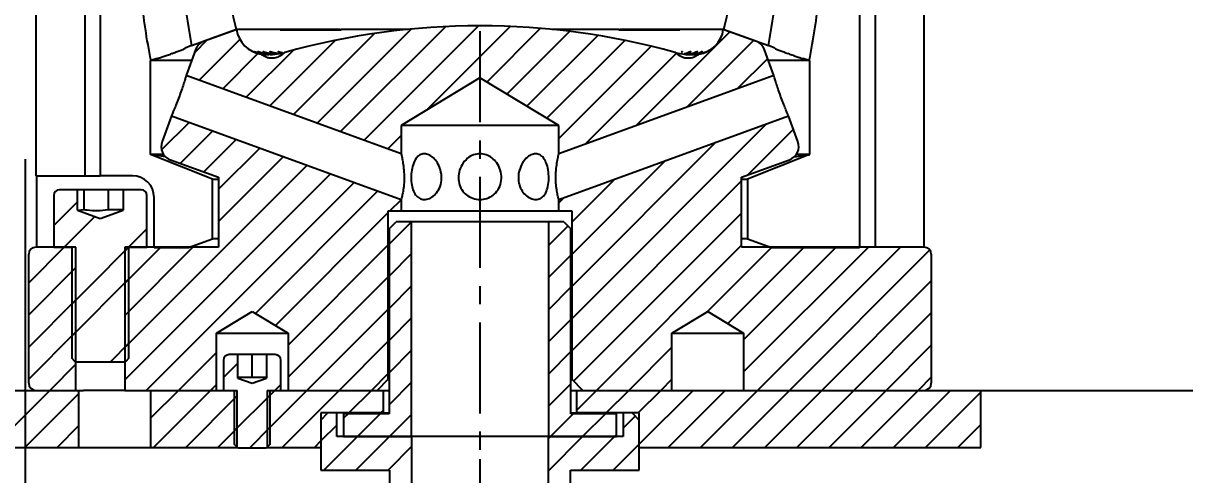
# Model space of a CAD drawing. Header units: millimetres. Extents: x 8 to 832, y 8 to 586.
# Drawn here: x 583.5 to 745.7, y 120.2 to 183.3 of the extents above; entities that cross this region are included whole.
import ezdxf

# ---------------------------------------------------------------- set-up
doc = ezdxf.new("R2010")
doc.units = ezdxf.units.MM
doc.linetypes.add('CENTERX2', pattern=[20.32, 12.7, -2.54, 2.54, -2.54])
for name, color, linetype in [('CENTERLINE', 4, 'CENTERX2'), ('DIMENSIONS', 2, 'Continuous'), ('HATCH', 3, 'Continuous')]:
    doc.layers.add(name, color=color, linetype=linetype)
doc.layers.add('OUTLINE', color=7, linetype='Continuous', lineweight=25)
doc.styles.add('SLDTEXTSTYLE0', font='TXT', dxfattribs={"width": 0.75})
doc.dimstyles.new('SLDDIMSTYLE0', dxfattribs={"dimtxt": 3.5, "dimasz": 2, "dimexe": 0, "dimexo": 0.0625, "dimgap": 0.875, "dimtad": 1, "dimrnd": 1e-09, "dimzin": 12, "dimdsep": 46, "dimtxsty": 'SLDTEXTSTYLE0', "dimsah": 1, "dimcen": 0.09, "dimadec": 0, "dimazin": 3, "dimtfac": 1, "dimtofl": 0, "dimtmove": 0, "dimatfit": 3, "dimfxl": 0, "dimfrac": 2, "dimtolj": 1, "dimtzin": 12, "dimarcsym": 0})

# ---------------------------------------------------------------- blocks, each defined once
blk = doc.blocks.new('SW_HATCH_0')
at = {"layer": 'HATCH', "color": 0}
for p, q in [((426.56, -22.45), (415.25, -33.76)), ((431.67, -21.83), (418.55, -34.96)), ((436.51, -21.48), (421.84, -36.15)), ((441.11, -21.37), (425.13, -37.35)), ((445.52, -21.46), (433.82, -33.16)), ((449.74, -21.72), (442.24, -29.22)), ((453.81, -22.15), (445.04, -30.91)), ((476.2, -22.21), (463.1, -35.3)), ((403.18, -23.38), (401.44, -25.13)), ((407.78, -23.27), (402.09, -28.97)), ((421.12, -23.4), (411.96, -32.56)), ((457.73, -22.71), (447.85, -32.59)), ((461.52, -23.41), (450.65, -34.28)), ((465.19, -24.23), (452.3, -37.12)), ((479.49, -23.41), (470.16, -32.73)), ((410.3, -25.24), (405.38, -30.16)), ((415.25, -24.78), (408.67, -31.36)), ((468.7, -25.22), (456.04, -37.87)), ((481.46, -25.93), (477.22, -30.16)), ((400.7, -34.85), (396.86, -38.69)), ((481.3, -35.06), (454.15, -62.21)), ((403.99, -36.04), (399.45, -40.58)), ((407.28, -37.24), (402.74, -41.78)), ((430.3, -36.67), (428.42, -38.55)), ((485.05, -35.8), (478.63, -42.23)), ((410.57, -38.44), (404.77, -44.24)), ((474.24, -37.63), (454.15, -57.72)), ((413.86, -39.64), (404.77, -48.73)), ((467.18, -40.2), (454.15, -53.23)), ((417.16, -40.84), (391.7, -66.29)), ((420.45, -42.03), (391.7, -70.78)), ((423.74, -43.23), (394.7, -72.27)), ((460.12, -42.77), (454.15, -48.74)), ((477.82, -43.03), (454.15, -66.7)), ((427.03, -44.43), (409.94, -61.53)), ((453.06, -45.34), (452.3, -46.1)), ((385.12, -45.93), (381.8, -49.25)), ((430.3, -45.65), (428.68, -47.27)), ((387.55, -48), (383.27, -52.27)), ((428.45, -47.5), (412.74, -63.21)), ((477.82, -47.52), (454.36, -70.98)), ((394.8, -49.72), (384.3, -60.22)), ((431.72, -48.72), (428.6, -51.84)), ((453.59, -49.31), (450.85, -52.04)), ((383.27, -52.27), (378.3, -57.24)), ((401.23, -52.27), (391.7, -61.8)), ((396.74, -52.27), (391.7, -57.31)), ((392.25, -52.27), (391.7, -52.82)), ((428.45, -51.99), (414.5, -65.94)), ((431.75, -53.18), (428.6, -56.33)), ((454, -53.38), (450.85, -56.53)), ((477.82, -52.01), (457.57, -72.27)), ((482.06, -52.27), (473, -61.32)), ((486.55, -52.27), (475.88, -62.94)), ((495.53, -52.27), (478.1, -69.7)), ((491.04, -52.27), (478.1, -65.21)), ((500.02, -52.27), (480.02, -72.27)), ((504.1, -52.67), (484.51, -72.27)), ((384.9, -55.13), (378.3, -61.73)), ((392.3, -56.71), (384.3, -64.71)), ((428.45, -56.48), (414.5, -70.43)), ((431.75, -57.67), (428.6, -60.82)), ((454, -57.87), (450.85, -61.02)), ((504.3, -56.97), (489, -72.27)), ((384.9, -59.62), (378.3, -66.22)), ((428.45, -60.97), (417.15, -72.27)), ((504.3, -61.46), (493.49, -72.27)), ((431.75, -62.16), (428.6, -65.31)), ((454, -62.36), (450.85, -65.51)), ((384.9, -64.11), (378.3, -70.71)), ((392.3, -65.69), (389.72, -68.27)), ((428.45, -65.46), (421.65, -72.27)), ((468.1, -66.23), (462.06, -72.27)), ((504.3, -65.95), (497.98, -72.27)), ((404.5, -66.96), (399.19, -72.27)), ((431.75, -66.65), (428.6, -69.8)), ((454, -66.85), (450.85, -70)), ((384.9, -68.6), (381.23, -72.27)), ((407.5, -68.45), (405.5, -70.45)), ((428.45, -69.95), (426.14, -72.27)), ((431.75, -71.14), (428.6, -74.29)), ((454, -71.34), (450.85, -74.49)), ((468.1, -70.72), (466.55, -72.27)), ((504.3, -70.44), (502.47, -72.27)), ((381.23, -72.27), (373.28, -80.22)), ((385.3, -72.69), (377.77, -80.22)), ((399.19, -72.27), (395.3, -76.16)), ((403.68, -72.27), (395.73, -80.22)), ((404.5, -71.45), (403.68, -72.27)), ((412, -72.93), (407, -77.93)), ((412.66, -72.27), (411.6, -73.33)), ((417.15, -72.27), (411.6, -77.82)), ((413.5, -71.43), (412.66, -72.27)), ((421.65, -72.27), (413.7, -80.22)), ((426.14, -72.27), (422.99, -75.42)), ((457.57, -72.27), (454.8, -75.04)), ((462.06, -72.27), (458.91, -75.42)), ((466.55, -72.27), (463.4, -75.42)), ((471.04, -72.27), (463.52, -79.78)), ((475.53, -72.27), (467.58, -80.22)), ((480.02, -72.27), (472.07, -80.22)), ((484.51, -72.27), (476.56, -80.22)), ((489, -72.27), (481.05, -80.22)), ((493.49, -72.27), (485.54, -80.22)), ((497.98, -72.27), (490.03, -80.22)), ((502.47, -72.27), (494.52, -80.22)), ((506.96, -72.27), (499.01, -80.22)), ((511.2, -72.52), (503.5, -80.22)), ((407.4, -73.04), (400.22, -80.22)), ((422.89, -75.52), (422.25, -76.15)), ((427.38, -75.52), (424.18, -78.72)), ((427.8, -75.09), (427.48, -75.42)), ((431.75, -75.63), (428.67, -78.72)), ((454.32, -75.52), (451.12, -78.72)), ((458.81, -75.52), (455.61, -78.72)), ((462.96, -75.85), (461.3, -77.52)), ((385.3, -77.18), (382.26, -80.22)), ((407.4, -77.53), (404.71, -80.22)), ((412, -77.42), (409.15, -80.27)), ((421.3, -77.1), (419.07, -79.33)), ((511.2, -77.01), (507.99, -80.22)), ((419.07, -79.33), (418.19, -80.22)), ((424.18, -78.72), (419.48, -83.42)), ((428.67, -78.72), (423.97, -83.42)), ((451.12, -78.72), (450.8, -79.04)), ((455.61, -78.72), (450.8, -83.53)), ((460.1, -78.72), (455.4, -83.42)), ((460.35, -78.47), (460.1, -78.72)), ((431.8, -80.07), (428.46, -83.42)), ((463.52, -79.78), (459.89, -83.42))]:
    blk.add_line(p, q, dxfattribs=at)
blk = doc.blocks.new('_D_5')
at = {"layer": 'DIMENSIONS'}
for p, q in [((716.11, 323.11), (762.87, 323.11)), ((760.87, 132.01), (760.87, 323.11)), ((710.27, 132.01), (762.87, 132.01))]:
    blk.add_line(p, q, dxfattribs=at)
for points in [[(760.87, 323.11), (760.37, 321.11), (761.37, 321.11)], [(760.87, 132.01), (761.37, 134.01), (760.37, 134.01)]]:
    blk.add_solid(points, dxfattribs=at)
at = {"layer": 'DIMENSIONS', "char_height": 3.5, "attachment_point": 1, "rotation": 90, "style": 'SLDTEXTSTYLE0'}
for s, insert in [('max 303', (750.8, 218.53)), ('191,11', (756.35, 220.45))]:
    blk.add_mtext(s, dxfattribs=dict(at, insert=insert))
blk = doc.blocks.new('_D_12')
at = {"layer": 'DIMENSIONS'}
for p, q in [((583.77, 164.3), (583.77, 92.08)), ((520.27, 119.52), (520.27, 92.08)), ((520.27, 94.08), (583.77, 94.08))]:
    blk.add_line(p, q, dxfattribs=at)
for points in [[(520.27, 94.08), (522.27, 93.58), (522.27, 94.58)], [(583.77, 94.08), (581.77, 94.58), (581.77, 93.58)]]:
    blk.add_solid(points, dxfattribs=at)
at = {"layer": 'DIMENSIONS', "insert": (547.5, 98.59), "char_height": 3.5, "attachment_point": 1, "style": 'SLDTEXTSTYLE0'}
blk.add_mtext('63,5', dxfattribs=at)
blk = doc.blocks.new('_D_13')
at = {"layer": 'DIMENSIONS'}
for p, q in [((583.77, 148.12), (583.77, 92.08)), ((647.27, 122.41), (647.27, 92.08)), ((647.27, 94.08), (583.77, 94.08))]:
    blk.add_line(p, q, dxfattribs=at)
for points in [[(583.77, 94.08), (585.77, 93.58), (585.77, 94.58)], [(647.27, 94.08), (645.27, 94.58), (645.27, 93.58)]]:
    blk.add_solid(points, dxfattribs=at)
at = {"layer": 'DIMENSIONS', "insert": (611, 98.59), "char_height": 3.5, "attachment_point": 1, "style": 'SLDTEXTSTYLE0'}
blk.add_mtext('63,5', dxfattribs=at)

msp = doc.modelspace()

# ---------------------------------------------------------------- linework, layer by layer
at = {"layer": 'CENTERLINE'}
msp.add_line((647.272, 466.611), (647.272, 109.712), dxfattribs=at)
at = {"layer": 'OUTLINE'}
for p, q in [((585.297, 161.956), (585.297, 408.812)), ((709.247, 408.812), (709.247, 152.006)), ((592.089, 211.956), (592.089, 161.956)), ((702.456, 211.956), (702.456, 152.006)), ((594.272, 186.956), (594.272, 161.956)), ((700.272, 186.956), (700.272, 151.956)), ((607.01, 180.133), (613.254, 182.406)), ((613.304, 182.406), (608.751, 180.749)), ((613.304, 182.406), (613.254, 182.406)), ((619.388, 182.406), (613.304, 182.406)), ((619.388, 182.406), (619.393, 182.355)), ((627.8, 182.406), (619.388, 182.406)), ((619.393, 182.355), (627.878, 182.355)), ((627.878, 182.355), (627.873, 182.406)), ((637.229, 182.406), (627.873, 182.406)), ((666.672, 182.406), (657.316, 182.406)), ((666.672, 182.406), (666.667, 182.355)), ((666.667, 182.355), (675.152, 182.355)), ((675.157, 182.406), (666.753, 182.406)), ((675.152, 182.355), (675.157, 182.406)), ((681.241, 182.406), (675.157, 182.406)), ((685.794, 180.749), (681.241, 182.406)), ((681.291, 182.406), (681.241, 182.406)), ((681.291, 182.406), (687.535, 180.133)), ((607.01, 180.133), (606.123, 179.756)), ((688.422, 179.756), (687.535, 180.133)), ((604.295, 179.04), (604.056, 178.953)), ((607.556, 179.553), (606.25, 175.967)), ((616.731, 179.166), (617.475, 179.028)), ((617.276, 178.906), (617.653, 178.906)), ((617.49, 179.166), (618.321, 179.026)), ((617.983, 178.906), (617.642, 178.928)), ((618.26, 178.406), (618.422, 178.419)), ((618.271, 178.406), (618.26, 178.406)), ((618.29, 178.906), (619.934, 179.127)), ((618.475, 179.166), (619.138, 179.067)), ((619.934, 179.127), (619.941, 179.13)), ((674.525, 179.164), (674.648, 179.13)), ((674.648, 179.13), (675.824, 178.922)), ((675.824, 178.922), (675.988, 178.912)), ((675.988, 178.912), (676.256, 178.906)), ((677.244, 178.906), (677.764, 178.94)), ((677.383, 179.156), (677.673, 179.374)), ((678.681, 179.166), (677.841, 178.946)), ((678.109, 179.186), (678.347, 179.352)), ((688.294, 175.967), (686.989, 179.553)), ((690.488, 178.953), (690.25, 179.04)), ((601.272, 178.045), (601.305, 178.057)), ((607.007, 178.045), (601.272, 178.045)), ((601.272, 164.925), (601.272, 178.045)), ((602.21, 178.336), (601.305, 178.057)), ((693.272, 178.045), (687.538, 178.045)), ((693.24, 178.057), (692.335, 178.336)), ((693.24, 178.057), (693.272, 178.045)), ((693.272, 178.045), (693.272, 164.925)), ((636.272, 165.04), (606.25, 175.967)), ((647.272, 175.615), (636.272, 169.006)), ((658.272, 169.006), (647.272, 175.615)), ((688.294, 175.967), (658.272, 165.04)), ((604.198, 170.329), (602.893, 166.743)), ((604.198, 170.329), (636.272, 158.655)), ((658.272, 158.655), (690.346, 170.329)), ((691.652, 166.743), (690.346, 170.329)), ((636.272, 169.006), (636.272, 165.04)), ((658.272, 169.006), (636.272, 169.006)), ((658.272, 165.04), (658.272, 169.006)), ((603.125, 164.925), (601.272, 164.925)), ((609.922, 161.486), (601.272, 164.925)), ((604.088, 164.179), (610.747, 161.756)), ((683.797, 161.756), (690.456, 164.179)), ((693.272, 164.925), (684.622, 161.486)), ((693.272, 164.925), (691.42, 164.925)), ((585.297, 161.956), (592.089, 161.956)), ((585.345, 161.956), (585.345, 152.006)), ((592.089, 161.956), (594.272, 161.956)), ((598.772, 161.956), (594.272, 161.956)), ((609.922, 161.486), (610.747, 161.486)), ((609.922, 153.164), (609.922, 161.486)), ((610.747, 161.756), (610.747, 152.006)), ((683.797, 152.006), (683.797, 161.756)), ((683.797, 161.486), (684.622, 161.486)), ((684.622, 161.486), (684.622, 153.164)), ((587.772, 159.206), (587.772, 152.006)), ((591.097, 160.006), (588.572, 160.006)), ((591.097, 157.161), (591.097, 160.006)), ((592.006, 160.006), (591.097, 160.006)), ((592.006, 157.266), (592.006, 160.006)), ((595.408, 160.006), (592.006, 160.006)), ((595.408, 157.266), (595.408, 160.006)), ((597.448, 160.006), (595.408, 160.006)), ((597.448, 160.006), (597.448, 157.161)), ((599.972, 160.006), (597.448, 160.006)), ((600.772, 152.006), (600.772, 159.206)), ((601.772, 151.956), (601.772, 158.956)), ((636.272, 158.655), (636.272, 157.006)), ((658.272, 157.006), (658.272, 158.655)), ((591.097, 157.161), (592.006, 157.266)), ((591.097, 157.161), (594.272, 156.006)), ((594.272, 156.006), (597.448, 157.161)), ((595.408, 157.266), (597.448, 157.266)), ((634.422, 157.006), (634.422, 133.506)), ((636.272, 157.006), (634.422, 157.006)), ((658.272, 157.006), (636.272, 157.006)), ((660.122, 157.006), (658.272, 157.006)), ((660.122, 133.506), (660.122, 157.006)), ((634.572, 154.556), (635.572, 155.556)), ((634.572, 154.556), (634.572, 128.756)), ((637.722, 155.556), (635.572, 155.556)), ((637.722, 125.556), (637.722, 155.556)), ((656.822, 155.556), (637.722, 155.556)), ((656.822, 155.556), (656.822, 125.556)), ((658.972, 155.556), (656.822, 155.556)), ((658.972, 155.556), (659.972, 154.556)), ((659.972, 128.756), (659.972, 154.556)), ((606.601, 151.956), (609.922, 153.164)), ((684.622, 153.164), (687.944, 151.956)), ((584.272, 133.006), (584.272, 151.006)), ((590.872, 152.006), (585.272, 152.006)), ((587.772, 152.006), (590.272, 152.006)), ((590.272, 152.006), (590.272, 136.506)), ((590.872, 132.006), (590.872, 152.006)), ((597.672, 152.006), (597.672, 132.006)), ((610.747, 152.006), (597.672, 152.006)), ((598.272, 152.006), (600.772, 152.006)), ((598.272, 136.506), (598.272, 152.006)), ((601.772, 151.956), (606.601, 151.956)), ((709.272, 152.006), (683.797, 152.006)), ((687.944, 151.956), (700.272, 151.956)), ((710.272, 151.006), (710.272, 133.006)), ((610.472, 140.006), (615.472, 143.01)), ((615.472, 143.01), (620.472, 140.006)), ((674.072, 140.006), (679.072, 143.01)), ((679.072, 143.01), (684.072, 140.006)), ((610.472, 132.006), (610.472, 140.006)), ((610.472, 140.006), (620.472, 140.006)), ((620.472, 140.006), (620.472, 132.006)), ((674.072, 132.006), (674.072, 140.006)), ((674.072, 140.006), (684.072, 140.006)), ((684.072, 140.006), (684.072, 132.006)), ((590.772, 136.006), (590.272, 136.506)), ((598.272, 136.506), (597.772, 136.006)), ((611.472, 136.206), (611.472, 132.006)), ((613.472, 137.006), (612.272, 137.006)), ((613.472, 133.734), (613.472, 137.006)), ((615.472, 137.006), (613.472, 137.006)), ((615.472, 133.846), (615.472, 137.006)), ((617.472, 137.006), (615.472, 137.006)), ((617.472, 137.006), (617.472, 133.734)), ((618.672, 137.006), (617.472, 137.006)), ((619.472, 132.006), (619.472, 136.206)), ((590.772, 136.006), (597.772, 136.006)), ((613.472, 133.846), (615.472, 133.846)), ((613.472, 133.734), (615.472, 133.006)), ((615.472, 133.846), (617.472, 133.846)), ((615.472, 133.006), (617.472, 133.734)), ((634.422, 133.506), (632.922, 132.006)), ((634.422, 133.506), (634.572, 133.506)), ((659.972, 133.506), (660.122, 133.506)), ((661.622, 132.006), (660.122, 133.506)), ((576.272, 132.006), (591.272, 132.006)), ((585.272, 132.006), (590.872, 132.006)), ((591.272, 124.056), (591.272, 132.006)), ((591.272, 132.006), (591.912, 132.006)), ((597.672, 132.006), (591.912, 132.006)), ((597.672, 132.006), (610.472, 132.006)), ((601.272, 132.006), (601.272, 124.056)), ((601.272, 132.006), (613.372, 132.006)), ((611.472, 132.006), (612.972, 132.006)), ((612.972, 132.006), (612.972, 124.506)), ((613.372, 124.056), (613.372, 132.006)), ((617.572, 132.006), (617.572, 124.056)), ((617.572, 132.006), (633.772, 132.006)), ((617.972, 132.006), (619.472, 132.006)), ((617.972, 124.506), (617.972, 132.006)), ((620.472, 132.006), (632.922, 132.006)), ((633.772, 132.006), (633.772, 128.856)), ((633.772, 132.006), (634.572, 132.006)), ((659.972, 132.006), (660.772, 132.006)), ((660.772, 128.856), (660.772, 132.006)), ((660.772, 132.006), (717.172, 132.006)), ((661.622, 132.006), (674.072, 132.006)), ((684.072, 132.006), (709.272, 132.006)), ((717.172, 124.056), (717.172, 132.006)), ((625.047, 127.856), (626.047, 128.856)), ((625.047, 128.856), (625.047, 124.056)), ((633.772, 128.856), (625.047, 128.856)), ((627.272, 128.856), (626.047, 128.856)), ((627.272, 125.556), (627.272, 128.856)), ((628.222, 128.756), (628.222, 125.556)), ((634.572, 128.756), (628.222, 128.756)), ((633.772, 128.856), (634.572, 128.856)), ((659.972, 128.856), (660.772, 128.856)), ((666.322, 128.756), (659.972, 128.756)), ((669.497, 128.856), (660.772, 128.856)), ((666.322, 125.556), (666.322, 128.756)), ((667.272, 128.856), (667.272, 125.556)), ((668.497, 128.856), (667.272, 128.856)), ((668.497, 128.856), (669.497, 127.856)), ((669.497, 124.056), (669.497, 128.856)), ((625.047, 127.856), (625.047, 120.856)), ((669.497, 120.856), (669.497, 127.856)), ((637.772, 125.556), (627.272, 125.556)), ((628.222, 125.556), (637.722, 125.556)), ((637.772, 104.856), (637.772, 125.556)), ((656.772, 125.556), (637.772, 125.556)), ((656.772, 125.556), (656.772, 104.856)), ((667.272, 125.556), (656.772, 125.556)), ((656.822, 125.556), (666.322, 125.556)), ((576.272, 124.056), (591.272, 124.056)), ((591.272, 124.056), (601.272, 124.056)), ((601.272, 124.056), (613.372, 124.056)), ((613.472, 124.006), (612.972, 124.506)), ((613.422, 124.056), (613.372, 124.056)), ((613.472, 124.006), (617.472, 124.006)), ((617.972, 124.506), (617.472, 124.006)), ((617.572, 124.056), (617.522, 124.056)), ((617.572, 124.056), (625.047, 124.056)), ((669.497, 124.056), (717.172, 124.056)), ((625.047, 120.856), (634.622, 120.856)), ((634.622, 120.856), (634.622, 108.588)), ((659.922, 108.588), (659.922, 120.856)), ((659.922, 120.856), (669.497, 120.856))]:
    msp.add_line(p, q, dxfattribs=at)
at = {"layer": 'OUTLINE', "flags": 128}
for points in [[(617.527, 179.09), (617.217, 179.188), (617.133, 179.229), (617.065, 179.269), (617.044, 179.286), (617.041, 179.296), (617.056, 179.296), (617.104, 179.286), (617.273, 179.234), (617.49, 179.166), (617.49, 179.166)], [(618.553, 179.051), (618.22, 179.155), (618.069, 179.228), (618.02, 179.259), (617.992, 179.285), (617.992, 179.295), (618.01, 179.297), (618.058, 179.288), (618.182, 179.254), (618.475, 179.166), (618.475, 179.166)], [(675.754, 179.011), (675.873, 179.037), (676.17, 179.135), (676.39, 179.22), (676.472, 179.252), (676.55, 179.28), (676.594, 179.292), (676.624, 179.297), (676.643, 179.292), (676.638, 179.268), (676.519, 179.166), (676.519, 179.166)], [(677.25, 178.975), (677.316, 178.987), (677.855, 179.143), (678.125, 179.246), (678.192, 179.273), (678.236, 179.289), (678.265, 179.297), (678.275, 179.295), (678.26, 179.277), (678.124, 179.193), (678.068, 179.166), (678.068, 179.166)], [(610.747, 153.185), (610.32, 153.174), (609.922, 153.164), (609.922, 153.164), (609.922, 153.164)]]:
    msp.add_lwpolyline(points, dxfattribs=at)
at = {"layer": 'OUTLINE'}
for centre, radius, start, end in [((683.565, 194.906), 83.968, 185.43283, 191.57542), ((683.565, 194.906), 77.968, 185.85232, 190.92183), ((659.597, 194.906), 48, 189.53354, 195.09479), ((634.947, 194.906), 48, 344.90521, 350.46646), ((610.979, 194.906), 77.968, 349.07817, 354.14768), ((610.979, 194.906), 83.968, 348.42458, 354.56717), ((617.272, 182.906), 4, 187.18076, 261.83255), ((647.272, 81.779), 101.126, 74.36594, 105.63406), ((677.273, 182.906), 4, 278.16745, 352.81924), ((609.435, 178.869), 2, 110, 160), ((685.11, 178.869), 2, 20, 70), ((604.772, 166.059), 2, 160, 250), ((689.772, 166.059), 2, 290, 20), ((598.772, 158.956), 3, 0, 90), ((588.572, 159.206), 0.8, 90, 180), ((599.972, 159.206), 0.8, 0, 90), ((585.272, 151.006), 1, 90, 180), ((709.272, 151.006), 1, 0, 90), ((612.272, 136.206), 0.8, 90, 180), ((618.672, 136.206), 0.8, 0, 90), ((585.272, 133.006), 1, 180, 270), ((709.272, 133.006), 1, 270, 360)]:
    msp.add_arc(centre, radius, start, end, dxfattribs=at)
for centre, major_axis, ratio, start_param, end_param in [((621.638, 183.406), (7.636, 0), 0.7651449, 4.0098937, 4.0955316), ((618.229, 179.206), (-1.6, 0), 0.5, 1.4658884, 1.5973368), ((614.659, 183.406), (-7.711, 0), 0.7651449, 2.2063514, 2.3394395), ((679.886, 183.406), (7.711, 0), 0.7651449, 3.9437458, 4.0768339), ((676.316, 179.206), (1.6, 0), 0.5, 4.6858485, 4.8172969), ((672.907, 183.406), (-7.636, 0), 0.7651449, 2.1876537, 2.2732916)]:
    msp.add_ellipse(centre, major_axis=major_axis, ratio=ratio, start_param=start_param, end_param=end_param, dxfattribs=at)
for points, knots in [([(602.21, 178.336), (602.286, 178.358), (602.439, 178.4), (602.901, 178.55), (603.458, 178.739), (603.863, 178.884), (604.056, 178.953)], [0, 0, 0, 0, 0.2548175, 0.5096713, 0.7657099, 1, 1, 1, 1]), ([(604.295, 179.04), (604.321, 179.049), (604.562, 179.136), (605.017, 179.305), (605.571, 179.52), (605.952, 179.677), (606.073, 179.732), (606.123, 179.756)], [0, 0, 0, 0, 0.0317342, 0.2917487, 0.553202, 0.8139782, 1, 1, 1, 1]), ([(615.584, 179.295), (615.583, 179.296), (615.58, 179.298), (615.61, 179.286), (615.713, 179.242), (615.833, 179.196), (615.915, 179.166)], [0, 0, 0, 0, 0.0589534, 0.1933347, 0.454841, 1, 1, 1, 1]), ([(615.838, 179.29), (615.835, 179.292), (615.827, 179.298), (615.837, 179.297), (615.888, 179.281), (616.017, 179.23), (616.14, 179.188), (616.204, 179.166)], [0, 0, 0, 0, 0.0545759, 0.1379027, 0.2742725, 0.6218504, 1, 1, 1, 1]), ([(615.915, 179.166), (616.257, 179.065), (616.74, 178.924), (617.275, 178.91), (617.43, 178.906)], [0, 0, 0, 0, 0.710688, 1, 1, 1, 1]), ([(616.204, 179.166), (616.593, 179.06), (617.109, 178.921), (617.672, 178.909), (617.811, 178.906)], [0, 0, 0, 0, 0.754087, 1, 1, 1, 1]), ([(616.534, 179.181), (616.5, 179.196), (616.432, 179.225), (616.36, 179.263), (616.323, 179.287), (616.315, 179.297), (616.329, 179.298), (616.389, 179.281), (616.528, 179.232), (616.66, 179.189), (616.731, 179.166)], [0, 0, 0, 0, 0.1220611, 0.2450681, 0.3067503, 0.3689072, 0.4244926, 0.513912, 0.7388287, 1, 1, 1, 1]), ([(616.704, 178.946), (616.732, 178.942), (616.918, 178.917), (617.112, 178.911), (617.276, 178.906)], [0, 0, 0, 0, 0.1538504, 1, 1, 1, 1]), ([(617.22, 178.64), (617.35, 178.58), (617.617, 178.456), (617.91, 178.426), (618.061, 178.41)], [0, 0, 0, 0, 0.4830676, 1, 1, 1, 1]), ([(617.637, 178.998), (617.781, 178.962), (617.975, 178.914), (618.184, 178.912), (618.238, 178.911)], [0, 0, 0, 0, 0.7445953, 1, 1, 1, 1]), ([(617.992, 178.906), (618.02, 178.906), (618.117, 178.906), (618.218, 178.906), (618.29, 178.906)], [0, 0, 0, 0, 0.2903006, 1, 1, 1, 1]), ([(618.271, 178.406), (618.316, 178.407), (618.597, 178.417), (618.933, 178.497), (619.189, 178.632), (619.237, 178.657)], [0, 0, 0, 0, 0.1351414, 0.8390222, 1, 1, 1, 1]), ([(619.216, 179.237), (619.209, 179.241), (619.186, 179.255), (619.166, 179.274), (619.158, 179.291), (619.174, 179.299), (619.219, 179.295), (619.358, 179.261), (619.524, 179.21), (619.656, 179.172), (619.68, 179.166)], [0, 0, 0, 0, 0.04007, 0.1296666, 0.2021096, 0.2749634, 0.3564809, 0.4926386, 0.9110916, 1, 1, 1, 1]), ([(675.308, 178.657), (675.448, 178.591), (675.753, 178.445), (676.091, 178.42), (676.274, 178.406)], [0, 0, 0, 0, 0.4580119, 1, 1, 1, 1]), ([(675.354, 179.27), (675.371, 179.276), (675.407, 179.288), (675.45, 179.297), (675.483, 179.297), (675.506, 179.279), (675.478, 179.229), (675.431, 179.187), (675.407, 179.166)], [0, 0, 0, 0, 0.0743622, 0.1613619, 0.2356719, 0.3597167, 0.6819136, 1, 1, 1, 1]), ([(676.256, 178.906), (676.481, 178.906), (676.803, 178.906), (677.143, 178.906), (677.244, 178.906)], [0, 0, 0, 0, 0.7013954, 1, 1, 1, 1]), ([(676.358, 178.94), (676.438, 178.954), (676.682, 178.995), (677.019, 179.095), (677.314, 179.21), (677.451, 179.264), (677.515, 179.287), (677.553, 179.297), (677.575, 179.297), (677.576, 179.28), (677.518, 179.231), (677.446, 179.188), (677.408, 179.166)], [0, 0, 0, 0, 0.1382794, 0.4211823, 0.5628792, 0.6156823, 0.6479963, 0.6805775, 0.7088013, 0.754827, 0.8720765, 1, 1, 1, 1]), ([(676.484, 178.41), (676.515, 178.412), (676.777, 178.43), (677.068, 178.506), (677.298, 178.626), (677.324, 178.64)], [0, 0, 0, 0, 0.10708991, 0.90004499, 1, 1, 1, 1]), ([(678.773, 179.212), (678.776, 179.213), (678.815, 179.228), (678.871, 179.253), (678.932, 179.28), (678.963, 179.294), (678.976, 179.299), (678.965, 179.292), (678.884, 179.25), (678.768, 179.202), (678.681, 179.166)], [0, 0, 0, 0, 0.0078619, 0.1396599, 0.2165786, 0.279831, 0.3432515, 0.4247567, 0.5704472, 1, 1, 1, 1]), ([(688.422, 179.756), (688.496, 179.722), (688.645, 179.654), (689.104, 179.469), (689.657, 179.256), (690.06, 179.109), (690.25, 179.04)], [0, 0, 0, 0, 0.2560902, 0.5121473, 0.7708448, 1, 1, 1, 1]), ([(690.488, 178.953), (690.596, 178.915), (690.919, 178.799), (691.438, 178.619), (691.949, 178.45), (692.225, 178.365), (692.312, 178.342), (692.335, 178.336)], [0, 0, 0, 0, 0.1306321, 0.3924567, 0.6520361, 0.9089449, 1, 1, 1, 1]), ([(606.25, 175.967), (606.244, 175.946), (606.231, 175.898), (606.11, 175.485), (605.898, 174.799), (605.609, 173.921), (605.267, 172.961), (604.91, 172.027), (604.582, 171.22), (604.331, 170.632), (604.212, 170.361), (604.202, 170.337), (604.198, 170.329)], [0, 0, 0, 0, 0.0876592, 0.1947539, 0.3020481, 0.4094858, 0.5167871, 0.6238938, 0.7310522, 0.8384236, 0.9458415, 1, 1, 1, 1]), ([(690.346, 170.329), (690.336, 170.352), (690.315, 170.401), (690.134, 170.817), (689.851, 171.489), (689.506, 172.355), (689.15, 173.312), (688.824, 174.253), (688.56, 175.074), (688.379, 175.673), (688.303, 175.938), (688.296, 175.96), (688.294, 175.967)], [0, 0, 0, 0, 0.0929688, 0.2000921, 0.3073979, 0.4148354, 0.5221485, 0.629265, 0.7364195, 0.8437906, 0.9512154, 1, 1, 1, 1]), ([(603.405, 164.602), (602.99, 164.665), (602.123, 164.798), (601.427, 164.902), (601.324, 164.917), (601.272, 164.925)], [0, 0, 0, 0, 0.3122639, 0.6529078, 1, 1, 1, 1]), ([(636.272, 165.04), (636.28, 165.009), (636.295, 164.947), (636.399, 164.475), (636.531, 163.76), (636.658, 162.773), (636.71, 161.61), (636.642, 160.478), (636.499, 159.572), (636.357, 158.957), (636.281, 158.686), (636.275, 158.663), (636.272, 158.655)], [0, 0, 0, 0, 0.0923058, 0.1843309, 0.2833914, 0.3976899, 0.5210916, 0.6390799, 0.7460563, 0.8480182, 0.9500405, 1, 1, 1, 1]), ([(639.494, 165.04), (639.712, 165.009), (640.147, 164.947), (640.795, 164.475), (641.374, 163.76), (641.813, 162.773), (641.973, 161.61), (641.761, 160.478), (641.252, 159.572), (640.579, 158.955), (639.838, 158.639), (639.119, 158.644), (638.503, 158.975), (638.045, 159.601), (637.762, 160.455), (637.646, 161.449), (637.688, 162.51), (637.903, 163.561), (638.302, 164.4), (638.851, 164.941), (639.284, 165.008), (639.494, 165.04)], [0, 0, 0, 0, 0.0461597, 0.0921784, 0.1417155, 0.1988729, 0.2605824, 0.3195847, 0.3730805, 0.4240684, 0.4750869, 0.5265577, 0.5781712, 0.6296479, 0.6806639, 0.7316109, 0.7845901, 0.8421587, 0.9037756, 0.9531484, 1, 1, 1, 1]), ([(647.272, 165.04), (647.573, 165.009), (648.174, 164.947), (648.985, 164.475), (649.672, 163.76), (650.167, 162.773), (650.341, 161.61), (650.109, 160.478), (649.532, 159.572), (648.723, 158.955), (647.763, 158.639), (646.745, 158.644), (645.782, 158.975), (644.99, 159.601), (644.458, 160.455), (644.229, 161.449), (644.314, 162.51), (644.73, 163.561), (645.444, 164.4), (646.34, 164.941), (646.967, 165.008), (647.272, 165.04)], [0, 0, 0, 0, 0.04616, 0.092179, 0.141716, 0.1988734, 0.2605829, 0.3195855, 0.3730811, 0.4240689, 0.4750876, 0.5265575, 0.5781717, 0.6296483, 0.6806642, 0.7316112, 0.7845904, 0.8421591, 0.9037758, 0.9531487, 1, 1, 1, 1]), ([(655.051, 165.04), (655.258, 165.009), (655.672, 164.947), (656.172, 164.475), (656.564, 163.76), (656.824, 162.773), (656.911, 161.61), (656.795, 160.478), (656.488, 159.572), (656.017, 158.955), (655.401, 158.639), (654.679, 158.644), (653.934, 158.975), (653.273, 159.601), (652.803, 160.455), (652.595, 161.449), (652.672, 162.51), (653.046, 163.561), (653.656, 164.4), (654.374, 164.941), (654.829, 165.008), (655.051, 165.04)], [0, 0, 0, 0, 0.0461595, 0.0921782, 0.1417157, 0.1988729, 0.2605824, 0.3195849, 0.3730806, 0.4240687, 0.4750871, 0.5265576, 0.5781712, 0.6296479, 0.6806638, 0.7316108, 0.78459, 0.8421584, 0.9037756, 0.9531483, 1, 1, 1, 1]), ([(658.272, 158.655), (658.263, 158.686), (658.245, 158.75), (658.116, 159.247), (657.972, 159.988), (657.866, 160.922), (657.843, 161.956), (657.912, 163.024), (658.056, 164.023), (658.199, 164.726), (658.266, 165.012), (658.271, 165.033), (658.272, 165.04)], [0, 0, 0, 0, 0.1030222, 0.2060595, 0.3086137, 0.4102675, 0.5134025, 0.623308, 0.7431963, 0.8660664, 0.9577033, 1, 1, 1, 1]), ([(691.124, 164.599), (691.545, 164.664), (692.418, 164.797), (693.118, 164.902), (693.22, 164.917), (693.272, 164.925)], [0, 0, 0, 0, 0.3152914, 0.6544359, 1, 1, 1, 1]), ([(592.006, 157.266), (592.149, 157.241), (593.253, 157.047), (594.417, 157.084), (595.393, 157.264), (595.408, 157.266)], [0, 0, 0, 0, 0.1273909, 0.9867157, 1, 1, 1, 1]), ([(684.622, 153.164), (684.586, 153.165), (684.531, 153.167), (683.979, 153.181), (683.797, 153.185)], [0, 0, 0, 0, 0.6719689, 1, 1, 1, 1])]:
    msp.add_open_spline(points, degree=3, knots=knots, dxfattribs=at)

# ---------------------------------------------------------------- block references
at = {"layer": 'HATCH'}
msp.add_blockref('SW_HATCH_0', (205.972, 204.275), dxfattribs=at)

# ---------------------------------------------------------------- dimensions: what is measured, and where the dimension line sits
at = {"layer": 'DIMENSIONS'}
dim = msp.add_linear_dim(base=(760.866, 323.112), p1=(709.272, 132.006), p2=(715.108, 323.112), angle=90, text='max 303\\P<>', dimstyle='SLDDIMSTYLE0', dxfattribs=at)
dim.commit()
dim.dimension.update_dxf_attribs({"geometry": '_D_5', "text_midpoint": (760.866, 227.559), "dimtype": 160})
for p1, picture, middle in [((520.272, 291.276), '_D_12', (552.022, 96.856)), ((647.272, 291.276), '_D_13', (615.522, 96.856))]:
    dim = msp.add_linear_dim(base=(583.772, 96.856), p1=p1, p2=(583.772, 291.276), dimstyle='SLDDIMSTYLE0', dxfattribs=at)
    dim.commit()
    dim.dimension.update_dxf_attribs({"geometry": picture, "text_midpoint": middle, "dimtype": 160})

doc.saveas('drawing.dxf')
